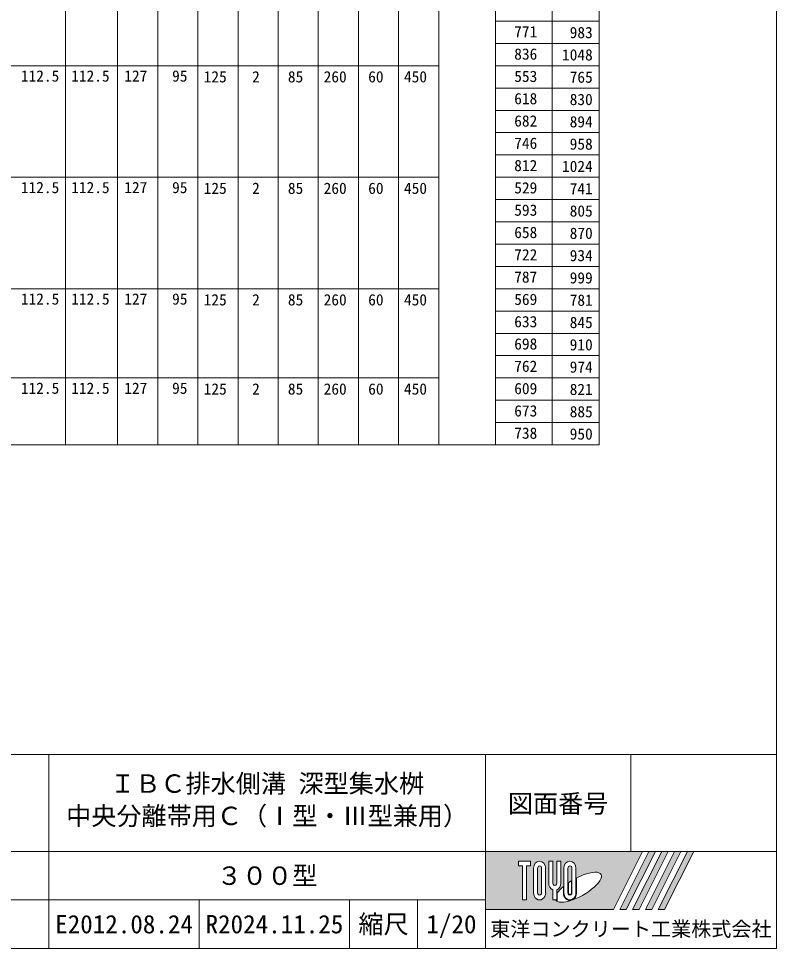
# Model space of a CAD drawing. Units: millimetres at full size; details may follow other scales. Extents: x 50430 to 101606, y 69050 to 91573.
# Drawn here: x 58391 to 60621, y 77277 to 80015 of the extents above; entities that cross this region are included whole.
import ezdxf
from ezdxf.enums import TextEntityAlignment as Align

# ---------------------------------------------------------------- set-up
doc = ezdxf.new("R2010")
doc.units = ezdxf.units.MM
doc.header["$LTSCALE"] = 50
doc.layers.add('寸法表', color=7, linetype='Continuous', lineweight=13)
doc.layers.add('枠', color=7, linetype='Continuous', lineweight=5)
doc.styles.add('ＭＳ ゴシック', font='')
doc.styles.get('ＭＳ ゴシック').set_extended_font_data('MS Gothic')

msp = doc.modelspace()

# ---------------------------------------------------------------- hatches: boundary and pattern name
at = {"layer": '枠'}
h = msp.add_hatch(color=256, dxfattribs=at)
h.paths.add_polyline_path([(59764.66, 77562.3), (59764.66, 77391), (60141.52, 77391), (60227.17, 77562.3)])
edge = h.paths.add_edge_path(flags=16)
edge.add_ellipse((60038.28, 77456.85), major_axis=(67.12, 37.57), ratio=0.3471473, start_angle=-144.31122, end_angle=72.1899, ccw=False)
edge.add_ellipse((60013.43, 77440.63), major_axis=(0, 22.84), ratio=0.8463542, start_angle=-160.70346, end_angle=-90)
edge.add_line((60032.76, 77440.63), (60032.76, 77484.17))
edge = h.paths.add_edge_path(flags=16)
edge.add_ellipse((60013.43, 77512.66), major_axis=(0, 21.08), ratio=0.8463542, start_angle=-90, end_angle=90, ccw=False)
edge.add_line((60031.27, 77512.66), (60031.27, 77440.63))
edge.add_ellipse((60013.43, 77440.63), major_axis=(0, 21.08), ratio=0.8463542, start_angle=90, end_angle=-90, ccw=False)
edge.add_line((59995.59, 77440.63), (59995.59, 77512.66))
edge = h.paths.add_edge_path(flags=16)
edge.add_line((60019.38, 77512.66), (60019.38, 77440.63))
edge.add_ellipse((60013.43, 77440.63), major_axis=(0, 7.03), ratio=0.8463543, start_angle=90, end_angle=-90, ccw=False)
edge.add_line((60007.48, 77440.63), (60007.48, 77512.66))
edge.add_ellipse((60013.43, 77512.66), major_axis=(0, 7.03), ratio=0.8463543, start_angle=-90, end_angle=90, ccw=False)
edge = h.paths.add_edge_path(flags=16)
edge.add_line((60017.89, 77475.85), (60017.89, 77440.63))
edge.add_ellipse((60013.43, 77440.63), major_axis=(0, 5.27), ratio=0.8463541, start_angle=90, end_angle=-90, ccw=False)
edge.add_line((60008.97, 77440.63), (60008.97, 77470.08))
edge.add_ellipse((60038.28, 77456.85), major_axis=(67.12, 37.57), ratio=0.3471473, start_angle=107.79174, end_angle=126.47132, ccw=False)
edge = h.paths.add_edge_path(flags=16)
edge.add_line((59986.66, 77533.75), (59986.66, 77469.18))
edge.add_ellipse((59968.82, 77469.18), major_axis=(0, 21.08), ratio=0.8463542, start_angle=-163.34117, end_angle=-90, ccw=False)
edge.add_line((59974.77, 77449.3), (59974.77, 77419.55))
edge.add_line((59974.77, 77419.55), (59962.87, 77419.55))
edge.add_line((59962.87, 77419.55), (59962.87, 77449.3))
edge.add_ellipse((59968.82, 77469.18), major_axis=(0, 21.08), ratio=0.8463542, start_angle=90, end_angle=163.34117, ccw=False)
edge.add_line((59950.98, 77469.18), (59950.98, 77533.75))
edge.add_line((59950.98, 77533.75), (59962.87, 77533.75))
edge.add_line((59962.87, 77533.75), (59962.87, 77469.18))
edge.add_ellipse((59968.82, 77469.18), major_axis=(0, 7.03), ratio=0.8463543, start_angle=90, end_angle=-90)
edge.add_line((59974.77, 77469.18), (59974.77, 77533.75))
edge.add_line((59974.77, 77533.75), (59986.66, 77533.75))
edge = h.paths.add_edge_path(flags=16)
edge.add_line((59994.1, 77458.81), (59994.1, 77440.63))
edge.add_ellipse((60013.43, 77440.63), major_axis=(0, 22.84), ratio=0.8463542, start_angle=90, end_angle=-171.54427)
edge.add_ellipse((60038.28, 77456.85), major_axis=(67.12, 37.57), ratio=0.3471473, start_angle=-178.64954, end_angle=-148.29244, ccw=False)
edge.add_line((59972.2, 77417.79), (59976.25, 77417.79))
edge.add_line((59976.25, 77417.79), (59976.25, 77440.06))
edge.add_ellipse((60038.28, 77456.85), major_axis=(67.12, 37.57), ratio=0.3471473, start_angle=148.21912, end_angle=165.90812, ccw=False)
edge = h.paths.add_edge_path(flags=16)
edge.add_ellipse((59924.21, 77512.66), major_axis=(0, 21.08), ratio=0.8463542, start_angle=-90, end_angle=90, ccw=False)
edge.add_line((59942.05, 77512.66), (59942.05, 77440.63))
edge.add_ellipse((59924.21, 77440.63), major_axis=(0, 21.08), ratio=0.8463542, start_angle=90, end_angle=-90, ccw=False)
edge.add_line((59906.37, 77440.63), (59906.37, 77512.66))
edge = h.paths.add_edge_path(flags=16)
edge.add_line((59930.16, 77512.66), (59930.16, 77440.63))
edge.add_ellipse((59924.21, 77440.63), major_axis=(0, 7.03), ratio=0.8463543, start_angle=90, end_angle=-90, ccw=False)
edge.add_line((59918.26, 77440.63), (59918.26, 77512.66))
edge.add_ellipse((59924.21, 77512.66), major_axis=(0, 7.03), ratio=0.8463543, start_angle=-90, end_angle=90, ccw=False)
h.paths.add_polyline_path([(59897.44, 77533.75), (59897.44, 77519.69), (59885.55, 77519.69), (59885.55, 77419.55), (59873.65, 77419.55), (59873.65, 77519.69), (59861.76, 77519.69), (59861.76, 77533.75)], flags=16)
for points in [[(60160.36, 77391), (60179.21, 77391), (60264.86, 77562.3), (60246.01, 77562.3)], [(60302.54, 77562.3), (60283.7, 77562.3), (60198.05, 77391), (60216.89, 77391)], [(60340.23, 77562.3), (60321.39, 77562.3), (60235.74, 77391), (60254.58, 77391)], [(60377.91, 77562.3), (60359.07, 77562.3), (60273.42, 77391), (60292.26, 77391)]]:
    msp.add_hatch(color=256, dxfattribs=at).paths.add_polyline_path(points)

# ---------------------------------------------------------------- linework, layer by layer
at = {"layer": '寸法表'}
for p, q in [((59627.5, 82108.34), (59627.5, 78759.48)), ((60099.35, 82108.34), (60099.35, 78759.48)), ((58528.67, 81977.02), (58528.67, 78759.48)), ((58681.94, 81977.02), (58681.94, 78759.48)), ((58800.14, 81977.02), (58800.14, 78759.48)), ((58918.33, 81977.02), (58918.33, 78759.48)), ((59036.52, 81977.02), (59036.52, 78759.48)), ((59154.72, 81977.02), (59154.72, 78759.48)), ((59272.91, 81977.02), (59272.91, 78759.48)), ((59391.11, 81977.02), (59391.11, 78759.48)), ((59509.3, 81977.02), (59509.3, 78759.48)), ((59794.46, 81977.02), (59794.46, 78759.48)), ((59961.46, 81977.02), (59961.46, 78759.48)), ((59794.46, 80007.1), (60099.35, 80007.1)), ((59794.46, 79941.44), (60099.35, 79941.44)), ((57436.02, 79875.77), (59627.5, 79875.77)), ((59794.46, 79875.77), (60099.35, 79875.77)), ((59794.46, 79810.11), (60099.35, 79810.11)), ((59794.46, 79744.44), (60099.35, 79744.44)), ((59794.46, 79678.78), (60099.35, 79678.78)), ((59794.46, 79613.12), (60099.35, 79613.12)), ((59627.5, 79547.45), (57436.02, 79547.45)), ((60099.35, 79547.45), (59794.46, 79547.45)), ((59794.46, 79481.79), (60099.35, 79481.79)), ((59794.46, 79416.12), (60099.35, 79416.12)), ((59794.46, 79350.46), (60099.35, 79350.46)), ((59794.46, 79284.8), (60099.35, 79284.8)), ((57436.02, 79219.13), (59627.5, 79219.13)), ((59794.46, 79219.13), (60099.35, 79219.13)), ((59794.46, 79153.47), (60099.35, 79153.47)), ((59794.46, 79087.8), (60099.35, 79087.8)), ((59794.46, 79022.14), (60099.35, 79022.14)), ((57436.02, 78956.48), (59627.5, 78956.48)), ((59794.46, 78956.48), (60099.35, 78956.48)), ((59794.46, 78890.81), (60099.35, 78890.81)), ((59794.46, 78825.15), (60099.35, 78825.15)), ((60099.35, 78759.48), (56891.83, 78759.48))]:
    msp.add_line(p, q, dxfattribs=at)
at = {"layer": '枠', "color": 5, "lineweight": 13}
for p, q in [((60621.16, 77276.8), (60621.16, 82791.08)), ((60621.16, 77847.8), (58051.66, 77847.8)), ((58479.91, 77276.8), (58479.91, 77847.8)), ((59764.66, 77276.8), (59764.66, 77847.8)), ((60192.91, 77562.3), (60192.91, 77847.8)), ((60621.16, 77562.3), (58051.66, 77562.3)), ((59764.66, 77419.55), (58051.66, 77419.55)), ((58922.44, 77276.8), (58922.44, 77419.55)), ((59364.96, 77276.8), (59364.96, 77419.55)), ((59564.81, 77276.8), (59564.81, 77419.55)), ((52621.16, 77276.8), (60621.16, 77276.8))]:
    msp.add_line(p, q, dxfattribs=at)
at = {"layer": '枠', "color": 5}
for p, q in [((59764.66, 77562.3), (60227.17, 77562.3)), ((59764.66, 77562.3), (59764.66, 77391)), ((60227.17, 77562.3), (60141.52, 77391)), ((60246.01, 77562.3), (60160.36, 77391)), ((60264.86, 77562.3), (60179.21, 77391)), ((60283.7, 77562.3), (60198.05, 77391)), ((60302.54, 77562.3), (60216.89, 77391)), ((60321.39, 77562.3), (60235.74, 77391)), ((60246.01, 77562.3), (60264.86, 77562.3)), ((60340.23, 77562.3), (60254.58, 77391)), ((60359.07, 77562.3), (60273.42, 77391)), ((60283.7, 77562.3), (60302.54, 77562.3)), ((60377.91, 77562.3), (60292.26, 77391)), ((60321.39, 77562.3), (60340.23, 77562.3)), ((60359.07, 77562.3), (60377.91, 77562.3)), ((59861.76, 77533.75), (59861.76, 77519.69)), ((59861.76, 77533.75), (59897.44, 77533.75)), ((59897.44, 77533.75), (59897.44, 77519.69)), ((59950.98, 77533.75), (59962.87, 77533.75)), ((59950.98, 77469.18), (59950.98, 77533.75)), ((59962.87, 77533.75), (59962.87, 77469.18)), ((59974.77, 77533.75), (59986.66, 77533.75)), ((59974.77, 77469.18), (59974.77, 77533.75)), ((59986.66, 77533.75), (59986.66, 77469.18)), ((59873.65, 77519.69), (59861.76, 77519.69)), ((59873.65, 77519.69), (59873.65, 77419.55)), ((59885.55, 77519.69), (59885.55, 77419.55)), ((59897.44, 77519.69), (59885.55, 77519.69)), ((59906.37, 77512.66), (59906.37, 77440.63)), ((59918.26, 77440.63), (59918.26, 77512.66)), ((59930.16, 77512.66), (59930.16, 77440.63)), ((59942.05, 77440.63), (59942.05, 77512.66)), ((59995.59, 77512.66), (59995.59, 77440.63)), ((60007.48, 77440.63), (60007.48, 77512.66)), ((60019.38, 77512.66), (60019.38, 77440.63)), ((60031.27, 77440.63), (60031.27, 77512.66)), ((60032.76, 77440.63), (60032.76, 77484.17)), ((59994.1, 77458.81), (59994.1, 77440.63)), ((60008.97, 77440.63), (60008.97, 77470.08)), ((60017.89, 77475.85), (60017.89, 77440.63)), ((59962.87, 77449.3), (59962.87, 77419.55)), ((59974.77, 77449.3), (59974.77, 77419.55)), ((59976.25, 77440.06), (59976.25, 77417.79)), ((59885.55, 77419.55), (59873.65, 77419.55)), ((59974.77, 77419.55), (59962.87, 77419.55)), ((59972.2, 77417.79), (59976.25, 77417.79)), ((59764.66, 77391), (60141.52, 77391)), ((60160.36, 77391), (60179.21, 77391)), ((60198.05, 77391), (60216.89, 77391)), ((60235.74, 77391), (60254.58, 77391)), ((60273.42, 77391), (60292.26, 77391))]:
    msp.add_line(p, q, dxfattribs=at)
for centre, major_axis, ratio, start_param, end_param in [((59924.21, 77512.66), (0, 21.08), 0.846354, 4.712389, 7.8539816), ((60013.43, 77512.66), (0, 21.08), 0.846354, 4.712389, 7.8539816), ((59924.21, 77512.66), (0, 7.03), 0.846354, 4.712389, 7.8539816), ((60013.43, 77512.66), (0, 7.03), 0.846354, 4.712389, 7.8539816), ((60038.28, 77456.85), (67.12, 37.57), 0.347147, 4.2621853, 7.7429163), ((59968.82, 77469.18), (0, 21.08), 0.846354, 1.5707963, 2.8017557), ((59968.82, 77469.18), (0, 7.03), 0.846354, 1.5707963, 4.712389), ((59968.82, 77469.18), (0, 21.08), 0.846354, 3.4814296, 4.712389), ((60038.28, 77456.85), (67.12, 37.57), 0.347147, 2.0815197, 2.5155126), ((60038.28, 77456.85), (67.12, 37.57), 0.347147, 1.6817405, 1.8219833), ((59924.21, 77440.63), (0, 21.08), 0.846354, 1.5707963, 4.712389), ((59924.21, 77440.63), (0, 7.03), 0.846354, 1.5707963, 4.712389), ((60013.43, 77440.63), (0, 22.84), 0.846354, 1.5707963, 3.3154679), ((60013.43, 77440.63), (0, 21.08), 0.846354, 1.5707963, 4.712389), ((60013.43, 77440.63), (0, 7.03), 0.846354, 1.5707963, 4.712389), ((60013.43, 77440.63), (0, 5.27), 0.846354, 1.5707963, 4.712389), ((60013.43, 77440.63), (0, 22.84), 0.846354, 3.5338438, 4.712389), ((60038.28, 77456.85), (67.12, 37.57), 0.347147, 3.2093975, 4.2004451)]:
    msp.add_ellipse(centre, major_axis=major_axis, ratio=ratio, start_param=start_param, end_param=end_param, dxfattribs=at)

# ---------------------------------------------------------------- texts
at = {"layer": '寸法表', "style": 'ＭＳ ゴシック'}
for s, p in [('771', (59849.56, 79949.38)), ('836', (59849.56, 79883.72)), ('112.5', (58397.39, 79818.99)), ('112.5', (58545.52, 79818.99)), ('127', (58701.75, 79818.99)), (' 95', (58819.94, 79818.99)), ('553', (59849.56, 79818.05)), ('125', (58935.56, 79816.72)), ('2', (59078.09, 79816.72)), ('85', (59183.35, 79816.72)), ('260', (59288.61, 79816.72)), ('60', (59419.74, 79816.72)), ('450', (59525, 79816.72)), ('618', (59849.56, 79752.39)), ('682', (59849.56, 79686.72)), ('746', (59849.56, 79621.06)), ('812', (59849.56, 79555.4)), ('112.5', (58397.39, 79490.67)), ('112.5', (58545.52, 79490.67)), ('127', (58701.75, 79490.67)), (' 95', (58819.94, 79490.67)), ('529', (59849.56, 79489.73)), ('125', (58935.56, 79488.4)), ('2', (59078.09, 79488.4)), ('85', (59183.35, 79488.4)), ('260', (59288.61, 79488.4)), ('60', (59419.74, 79488.4)), ('450', (59525, 79488.4)), ('593', (59849.56, 79424.07)), ('658', (59849.56, 79358.4)), ('722', (59849.56, 79292.74)), ('787', (59849.56, 79227.08)), ('112.5', (58397.39, 79162.35)), ('112.5', (58545.52, 79162.35)), ('127', (58701.75, 79162.35)), (' 95', (58819.94, 79162.35)), ('569', (59849.56, 79161.41)), ('125', (58935.56, 79160.08)), ('2', (59078.09, 79160.08)), ('85', (59183.35, 79160.08)), ('260', (59288.61, 79160.08)), ('60', (59419.74, 79160.08)), ('450', (59525, 79160.08)), ('633', (59849.56, 79095.75)), ('698', (59849.56, 79030.08)), ('762', (59849.56, 78964.42)), ('112.5', (58397.39, 78899.7)), ('112.5', (58545.52, 78899.7)), ('127', (58701.75, 78899.7)), (' 95', (58819.94, 78899.7)), ('125', (58935.56, 78897.42)), ('2', (59078.09, 78897.42)), ('85', (59183.35, 78897.42)), ('260', (59288.61, 78897.42)), ('60', (59419.74, 78897.42)), ('450', (59525, 78897.42)), ('609', (59849.56, 78898.76)), ('673', (59849.56, 78833.09)), ('738', (59849.56, 78767.43))]:
    msp.add_text(s, height=33.23, dxfattribs=at).set_placement(p, align=Align.BOTTOM_LEFT)
for s, p in [('983', (60080.57, 79973.54)), ('1048', (60080.57, 79907.88)), ('765', (60080.57, 79842.21)), ('830', (60080.57, 79776.55)), ('894', (60080.57, 79710.88)), ('958', (60080.57, 79645.22)), ('1024', (60080.57, 79579.56)), ('741', (60080.57, 79513.89)), ('805', (60080.57, 79448.23)), ('870', (60080.57, 79382.56)), ('934', (60080.57, 79316.9)), ('999', (60080.57, 79251.24)), ('781', (60080.57, 79185.57)), ('845', (60080.57, 79119.91)), ('910', (60080.57, 79054.24)), ('974', (60080.57, 78988.58)), ('821', (60080.57, 78922.92)), ('885', (60080.57, 78857.25)), ('950', (60080.57, 78791.59))]:
    msp.add_text(s, height=33.23, dxfattribs=at).set_placement(p, align=Align.MIDDLE_RIGHT)
at = {"layer": '枠', "style": 'ＭＳ ゴシック'}
for s, p in [('ＩＢＣ排水側溝 深型集水桝', (58660.13, 77789.21)), ('中央分離帯用Ｃ（Ⅰ型・Ⅲ型兼用）', (58530.73, 77694.04))]:
    msp.add_text(s, height=54.21, dxfattribs=at).set_placement(p, align=Align.TOP_LEFT)
for s, height, p in [('図面番号', 54.21, (59978.79, 77703.18)), ('３００型', 54.21, (59122.29, 77490.92)), ('E2012.08.24', 54.21, (58701.17, 77348.17)), ('R2024.11.25', 54.21, (59143.7, 77348.17)), ('縮尺', 54.21, (59464.89, 77348.17)), ('1/20', 54.21, (59664.74, 77348.17)), ('東洋コンクリート工業株式会社', 43.37, (60192.91, 77333.9))]:
    msp.add_text(s, height=height, dxfattribs=at).set_placement(p, align=Align.MIDDLE_CENTER)

doc.saveas('drawing.dxf')
